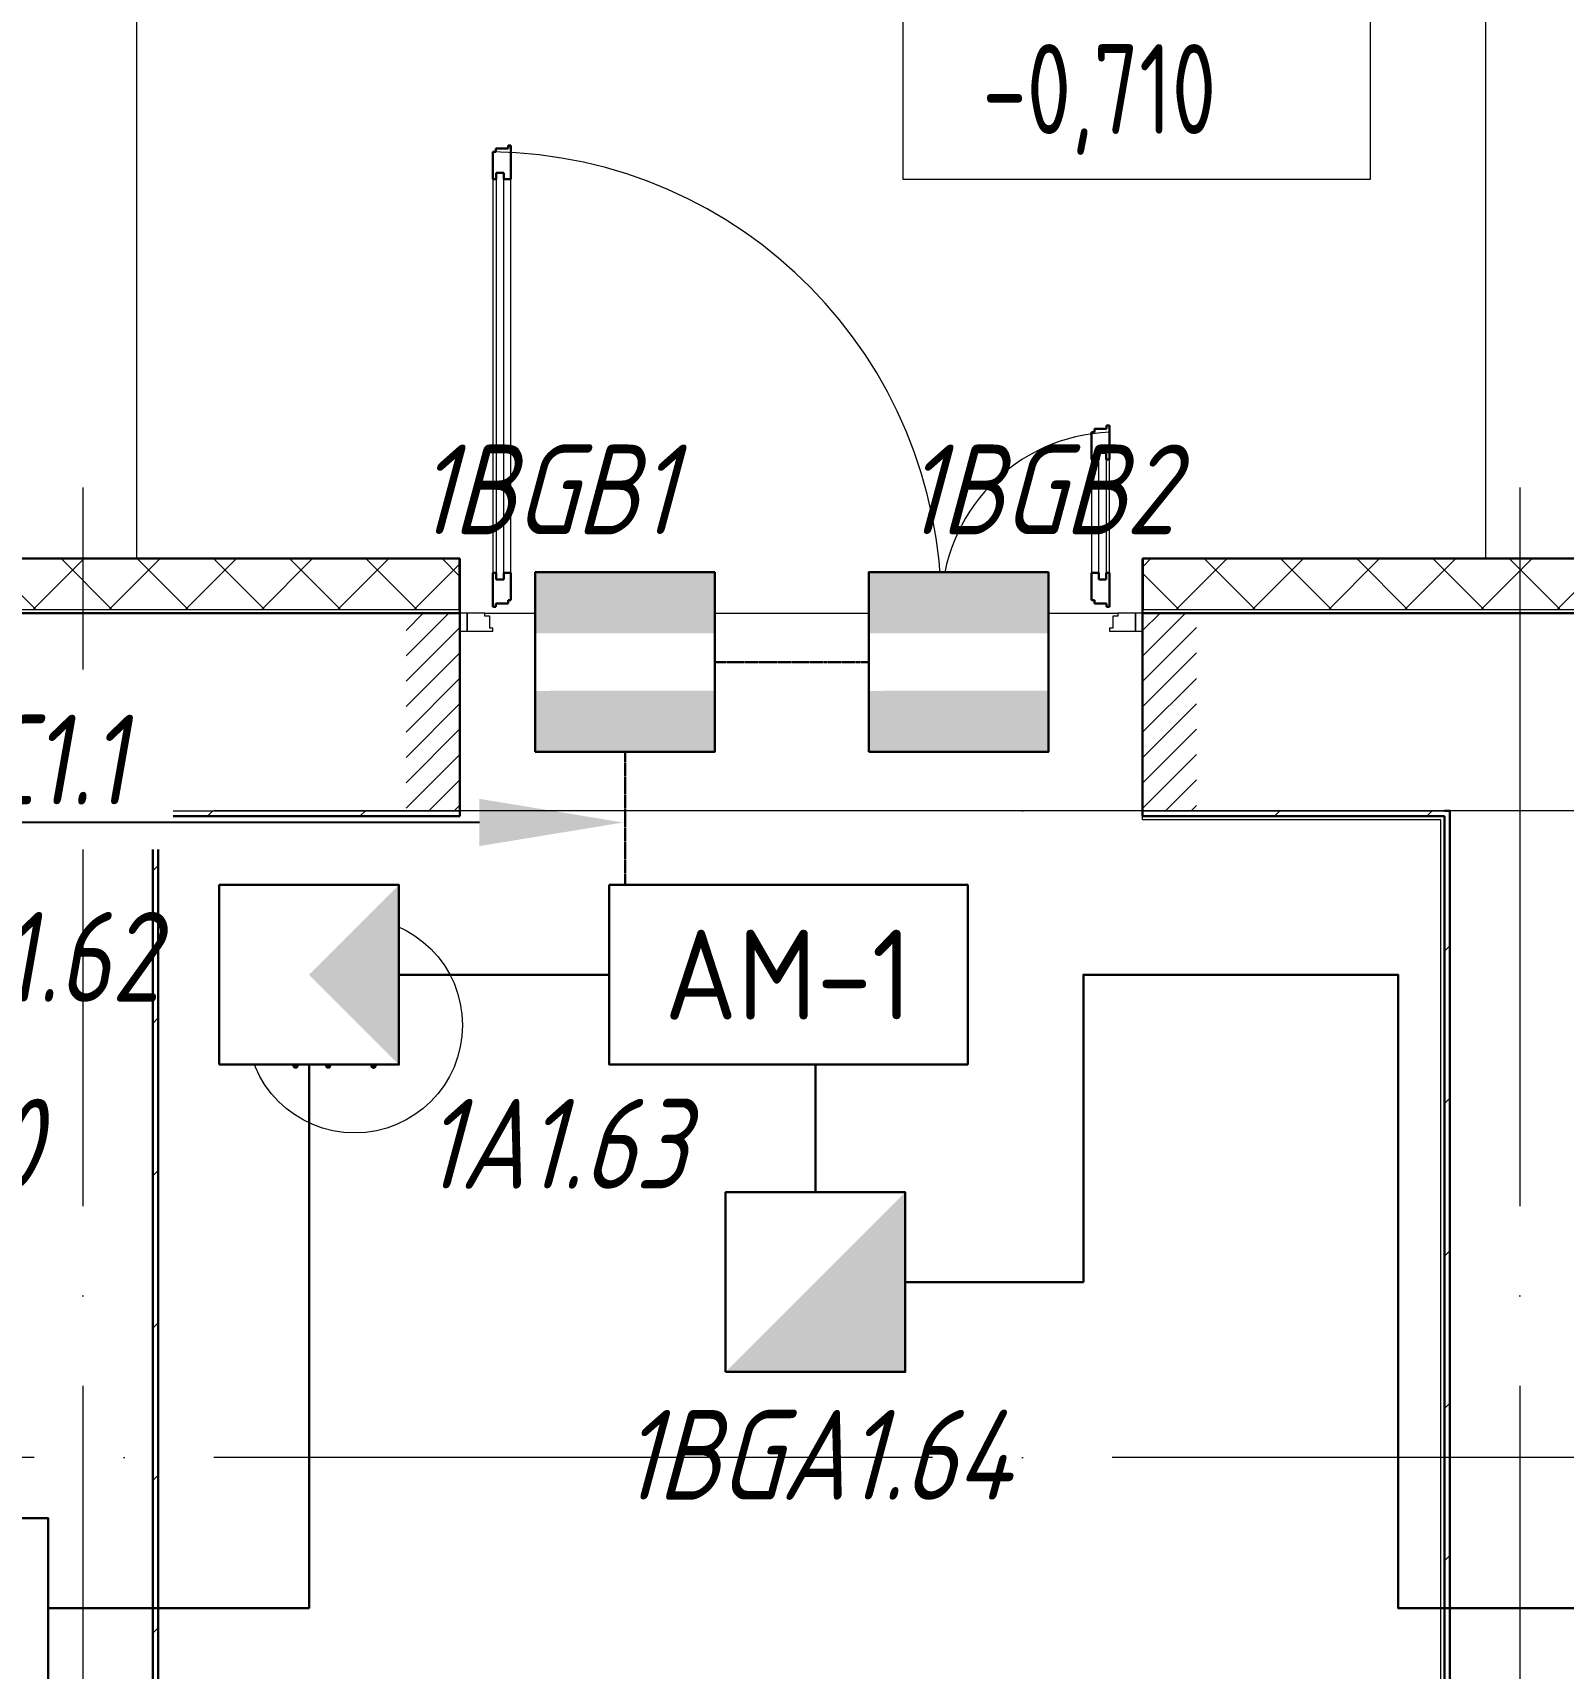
# Model space of a CAD drawing. Header units: millimetres. Extents: x -259793 to 1187961, y -549744 to 43070.
# Drawn here: x -45595 to -41335, y -5930 to -1378 of the extents above; entities that cross this region are included whole.
import ezdxf
from ezdxf import colors
from ezdxf.entities.mleader import LeaderData, LeaderLine
from ezdxf.enums import TextEntityAlignment as Align
from ezdxf.math import Vec2, Vec3

# ---------------------------------------------------------------- set-up
doc = ezdxf.new("R2010")
doc.units = ezdxf.units.MM
for name, pattern in [('ADSK_Линия сетки', [25, 20, -2.5, 0, -2.5]), ('ADSK_Штриховая_ш2 п1_5', [4.5, 3, -1.5]), ('штриховаяX2', [1.5, 1, -0.5])]:
    doc.linetypes.add(name, pattern=pattern)
for name, color, linetype, lineweight in [('RC-Выноски', 7, 'Continuous', 0), ('RC-Извещатели_охранные', 5, 'Continuous', 30), ('RC-Линии_связи-Адресные', 5, 'Continuous', 30), ('RC-Прочее_оборудование', 5, 'Continuous', 30), ('Аннотация', 7, 'Continuous', 18), ('Двери', 252, 'Continuous', 9), ('лс', 5, 'Continuous', 30), ('Марки помещений', 252, 'Continuous', 20), ('Ограждение', 252, 'Continuous', 9), ('Оси', 252, 'Continuous', 9), ('Отметки', 7, 'Continuous', 9), ('Перекрытие', 252, 'Continuous', 18), ('Стены внутренние', 7, 'Continuous', 18), ('Стены наружные', 7, 'Continuous', 18), ('Стены штриховка', 7, 'Continuous', 9)]:
    doc.layers.add(name, color=color, linetype=linetype, lineweight=lineweight)
doc.layers.add('RC-Позиционные_обозначения', color=7, linetype='Continuous')
doc.layers.add('Двери открывание', color=7, linetype='Continuous', lineweight=9, true_color=0xc0c0c0)
doc.styles.add('GOST Common_3', font='', dxfattribs={"height": 3.5})
doc.styles.add('ISOCPEUR', font='isocpeur.ttf', dxfattribs={"width": 0.9, "height": 350})
doc.styles.add('RubezhCAD', font='', dxfattribs={"oblique": 10})
doc.styles.get("Standard").update_dxf_attribs({"font": ''})
doc.styles.get('GOST Common_3').set_extended_font_data('GOST 2.304 type A')
doc.styles.get('RubezhCAD').set_extended_font_data('GOST type A')
doc.styles.get('Standard').set_extended_font_data('GOST type B')

# ---------------------------------------------------------------- blocks, each defined once
blk = doc.blocks.new('RC-UGO-IOM-02')
at = {"layer": 'RC-Извещатели_охранные'}
blk.add_point((0, 0), dxfattribs=at)
blk.add_attdef('PSTN', text='', height=2.5, dxfattribs=at).set_placement((0.977, 2.603), align=Align.BOTTOM_LEFT)
blk.add_wipeout([(2.5, -2.5), (2.5, 2.5), (-2.5, 2.5), (-2.5, -2.5)]).dxf.layer = 'RC-Извещатели_охранные'
blk.add_wipeout([(-2.5, -2.5), (-2.5, 2.5), (2.5, 2.5), (2.5, -2.5)]).dxf.layer = 'RC-Извещатели_охранные'
h = blk.add_hatch(color=256, dxfattribs=at)
h.dxf.hatch_style = 1
h.paths.add_polyline_path([(2.5, 0.8), (2.5, 2.506), (-2.5, 2.499), (-2.5, 0.8)])
h = blk.add_hatch(color=256, dxfattribs=at)
h.dxf.hatch_style = 1
h.paths.add_polyline_path([(2.5, -2.5), (2.5, -0.794), (-2.5, -0.801), (-2.5, -2.5)])
blk.add_lwpolyline([(-2.5, -2.5), (2.5, -2.5), (2.5, 2.5), (-2.5, 2.5)], close=True, dxfattribs=at)
blk = doc.blocks.new('RC-UGO-AM-01')
at = {"layer": 'RC-Прочее_оборудование'}
blk.add_point((0, 0), dxfattribs=at)
blk.add_attdef('PSTN', text='', height=2.5, dxfattribs=at).set_placement((2.323, 2.403), align=Align.BOTTOM_LEFT)
blk.add_wipeout([(4.993, 2.499), (4.993, -2.499), (-4.993, -2.499), (-4.987, 2.499)]).dxf.layer = 'RC-Прочее_оборудование'
blk.add_wipeout([(-4.993, -2.499), (-4.993, 2.499), (4.993, 2.499), (4.993, -2.499)]).dxf.layer = 'RC-Прочее_оборудование'
blk.add_lwpolyline([(-4.993, 2.499), (4.993, 2.499), (4.993, -2.499), (-4.993, -2.499), (-4.993, 2.499)], close=True, dxfattribs=at)
blk.add_lwpolyline([(-4.993, 2.499), (-4.987, 2.499)], dxfattribs=at)
blk.add_lwpolyline([(-4.993, 2.499), (-4.987, 2.499)], dxfattribs=at)
at = {"layer": 'RC-Прочее_оборудование', "ltscale": 100, "style": 'ISOCPEUR', "width": 0.9}
blk.add_text('АМ-1', height=2.5, dxfattribs=at).set_placement((0, 0), align=Align.MIDDLE)
blk = doc.blocks.new('RC-UGO-IZ-01')
at = {"layer": 'RC-Прочее_оборудование'}
blk.add_point((2.5, 0), dxfattribs=at)
blk.add_attdef('PSTN', text='', height=2.5, dxfattribs=at).set_placement((5.664, 2.581), align=Align.BOTTOM_CENTER)
blk.add_wipeout([(2.493, -2.499), (-2.493, -2.499), (-2.493, 2.499), (2.493, 2.499)]).dxf.layer = 'RC-Прочее_оборудование'
blk.add_wipeout([(-2.493, -2.499), (-2.493, 2.499), (2.493, 2.499), (2.493, -2.499)]).dxf.layer = 'RC-Прочее_оборудование'
blk.add_lwpolyline([(-2.493, 2.499), (2.493, 2.499), (2.493, -2.499), (-2.493, -2.499), (-2.493, 2.499)], close=True, dxfattribs=at)
blk.add_lwpolyline([(-2.493, 2.499), (-2.487, 2.499)], dxfattribs=at)
blk.add_lwpolyline([(-2.493, 2.499), (-2.487, 2.499)], dxfattribs=at)
at = {"layer": 'RC-Прочее_оборудование', "ltscale": 100, "style": 'ISOCPEUR', "width": 0.9}
blk.add_text('ИЗ', height=2.5, dxfattribs=at).set_placement((0.145, -0.085), align=Align.MIDDLE)
blk = doc.blocks.new('RC-UGO-IOPPA-01')
at = {"layer": 'RC-Извещатели_охранные'}
blk.add_attdef('PSTN', text='', height=2.5, dxfattribs=at).set_placement((0.977, 2.603), align=Align.BOTTOM_LEFT)
blk.add_wipeout([(2.5, -2.5), (2.5, 2.5), (-2.5, 2.5), (-2.5, -2.5)]).dxf.layer = 'RC-Извещатели_охранные'
blk.add_wipeout([(-2.5, -2.5), (-2.5, 2.5), (2.5, 2.5), (2.5, -2.5)]).dxf.layer = 'RC-Извещатели_охранные'
h = blk.add_hatch(color=256, dxfattribs=at)
h.dxf.hatch_style = 1
h.paths.add_polyline_path([(2.5, -2.5), (2.5, 2.5), (0, 0)])
blk.add_lwpolyline([(-2.5, -2.5), (2.5, -2.5), (2.5, 2.5), (-2.5, 2.5)], close=True, dxfattribs=at)
blk = doc.blocks.new('RC-UGO-IOZ-02')
at = {"layer": 'RC-Извещатели_охранные'}
blk.add_attdef('PSTN', text='', height=2.5, dxfattribs=at).set_placement((0.977, 2.603), align=Align.BOTTOM_LEFT)
blk.add_wipeout([(2.5, -2.5), (2.5, 2.5), (-2.5, 2.5), (-2.5, -2.5)]).dxf.layer = 'RC-Извещатели_охранные'
blk.add_wipeout([(-2.5, -2.5), (-2.5, 2.5), (2.5, 2.5), (2.5, -2.5)]).dxf.layer = 'RC-Извещатели_охранные'
h = blk.add_hatch(color=256, dxfattribs=at)
h.dxf.hatch_style = 1
h.paths.add_polyline_path([(2.5, -2.5), (2.5, 2.5), (0, 0), (-2.5, -2.5)])
blk.add_lwpolyline([(-2.5, -2.5), (2.5, -2.5), (2.5, 2.5), (-2.5, 2.5)], close=True, dxfattribs=at)
blk = doc.blocks.new('1 этаж')
at = {"layer": 'Двери', "lineweight": 18, "true_color": 0x636466}
h = blk.add_hatch(dxfattribs=at)
h.set_pattern_fill('FP_2', color=251, style=0, pattern_type=2)
h.set_pattern_definition([(45, (-43580.8, -3268.73), (-35.3553, 35.3553), [])])
h.paths.add_polyline_path([(-44405.8, -3543.7), (-44405.8, -2993.7), (-44555.8, -2993.7), (-44555.8, -3543.7)])
h.paths.add_polyline_path([(-42355.8, -3543.7), (-42355.8, -2993.7), (-42505.8, -2993.7), (-42505.8, -3543.7), (-42370.6, -3543.7)])
at = {"layer": 'Аннотация', "color": 251, "lineweight": 20, "true_color": 0x636466}
for p, q in [((-43172, -1786.4), (-43172, -1286.4)), ((-41872, -1286.4), (-41872, -1786.4)), ((-41872, -1786.4), (-43172, -1786.4))]:
    blk.add_line(p, q, dxfattribs=at)
at = {"layer": 'Двери', "color": 251, "lineweight": 30, "true_color": 0x636466}
for p, q in [((-44305.8, -1709.7), (-44313.8, -1709.7)), ((-44313.8, -1709.7), (-44313.8, -1785.7)), ((-44271.8, -1700.7), (-44305.8, -1700.7)), ((-44305.8, -1700.7), (-44305.8, -1709.7)), ((-44263.8, -1691.7), (-44271.8, -1691.7)), ((-44271.8, -1691.7), (-44271.8, -1700.7)), ((-44263.8, -1785.7), (-44263.8, -1691.7)), ((-44304.8, -1767.7), (-44304.8, -1785.7)), ((-44283.8, -1767.7), (-44304.8, -1767.7)), ((-44283.8, -1785.7), (-44283.8, -1767.7)), ((-44304.8, -1785.7), (-44313.8, -1785.7)), ((-44263.8, -1785.7), (-44283.8, -1785.7)), ((-42639.8, -2489.7), (-42647.8, -2489.7)), ((-42647.8, -2489.7), (-42647.8, -2565.7)), ((-42605.8, -2480.7), (-42639.8, -2480.7)), ((-42639.8, -2480.7), (-42639.8, -2489.7)), ((-42597.8, -2471.7), (-42605.8, -2471.7)), ((-42605.8, -2471.7), (-42605.8, -2480.7)), ((-42597.8, -2565.7), (-42597.8, -2471.7)), ((-42627.8, -2565.7), (-42627.8, -2547.7)), ((-42627.8, -2547.7), (-42606.8, -2547.7)), ((-42606.8, -2547.7), (-42606.8, -2565.7)), ((-42647.8, -2565.7), (-42627.8, -2565.7)), ((-42606.8, -2565.7), (-42597.8, -2565.7)), ((-44313.8, -2881.7), (-44313.8, -2975.7)), ((-44304.8, -2881.7), (-44313.8, -2881.7)), ((-44304.8, -2899.7), (-44304.8, -2881.7)), ((-44283.8, -2899.7), (-44304.8, -2899.7)), ((-44283.8, -2881.7), (-44283.8, -2899.7)), ((-44263.8, -2881.7), (-44283.8, -2881.7)), ((-44263.8, -2957.7), (-44263.8, -2881.7)), ((-42647.8, -2881.7), (-42647.8, -2957.7)), ((-42647.8, -2881.7), (-42627.8, -2881.7)), ((-42627.8, -2881.7), (-42627.8, -2899.7)), ((-42627.8, -2899.7), (-42606.8, -2899.7)), ((-42606.8, -2881.7), (-42597.8, -2881.7)), ((-42606.8, -2899.7), (-42606.8, -2881.7)), ((-42597.8, -2975.7), (-42597.8, -2881.7)), ((-44271.8, -2966.7), (-44271.8, -2957.7)), ((-44271.8, -2957.7), (-44263.8, -2957.7)), ((-42647.8, -2957.7), (-42639.8, -2957.7)), ((-42639.8, -2957.7), (-42639.8, -2966.7)), ((-44313.8, -2975.7), (-44305.8, -2975.7)), ((-44305.8, -2975.7), (-44305.8, -2966.7)), ((-44305.8, -2966.7), (-44271.8, -2966.7)), ((-42639.8, -2966.7), (-42605.8, -2966.7)), ((-42605.8, -2966.7), (-42605.8, -2975.7)), ((-42605.8, -2975.7), (-42597.8, -2975.7))]:
    blk.add_line(p, q, dxfattribs=at)
at = {"layer": 'Двери', "color": 251, "true_color": 0x636466}
for p, q in [((-44304.8, -1767.7), (-44304.8, -2899.7)), ((-44283.8, -1767.7), (-44304.8, -1767.7)), ((-44283.8, -2899.7), (-44283.8, -1767.7)), ((-44313.8, -1785.7), (-44313.8, -2881.7)), ((-44263.8, -2881.7), (-44263.8, -1785.7)), ((-42627.8, -2899.7), (-42627.8, -2547.7)), ((-42627.8, -2547.7), (-42606.8, -2547.7)), ((-42606.8, -2547.7), (-42606.8, -2899.7)), ((-42647.8, -2565.7), (-42647.8, -2881.7)), ((-42597.8, -2881.7), (-42597.8, -2565.7)), ((-44304.8, -2899.7), (-44283.8, -2899.7)), ((-42606.8, -2899.7), (-42627.8, -2899.7)), ((-44405.8, -2993.7), (-44405.8, -3043.7)), ((-44385.8, -2993.7), (-44405.8, -2993.7)), ((-44385.8, -3043.7), (-44385.8, -2993.7)), ((-44336.8, -2993.7), (-44385.8, -2993.7)), ((-44385.8, -2993.7), (-44385.8, -3043.7)), ((-44336.8, -3001.7), (-44336.8, -2993.7)), ((-44322.8, -3001.7), (-44336.8, -3001.7)), ((-44322.8, -3035.7), (-44322.8, -3001.7)), ((-42574.8, -3001.7), (-42588.8, -3001.7)), ((-42588.8, -3001.7), (-42588.8, -3035.7)), ((-42574.8, -2993.7), (-42574.8, -3001.7)), ((-42525.8, -2993.7), (-42574.8, -2993.7)), ((-42505.8, -2993.7), (-42525.8, -2993.7)), ((-42525.8, -2993.7), (-42525.8, -3043.7)), ((-42525.8, -3043.7), (-42525.8, -2993.7)), ((-42505.8, -3043.7), (-42505.8, -2993.7)), ((-44405.8, -3043.7), (-44385.8, -3043.7)), ((-44385.8, -3043.7), (-44313.8, -3043.7)), ((-44313.8, -3035.7), (-44322.8, -3035.7)), ((-44313.8, -3043.7), (-44313.8, -3035.7)), ((-42588.8, -3035.7), (-42597.8, -3035.7)), ((-42597.8, -3035.7), (-42597.8, -3043.7)), ((-42597.8, -3043.7), (-42525.8, -3043.7)), ((-42525.8, -3043.7), (-42505.8, -3043.7))]:
    blk.add_line(p, q, dxfattribs=at)
at = {"layer": 'Двери', "color": 251, "linetype": 'ADSK_Штриховая_ш2 п1_5', "true_color": 0x636466}
for p, q in [((-44405.8, -2993.7), (-44555.8, -2993.7)), ((-44405.8, -3543.7), (-44405.8, -2993.7)), ((-42355.8, -2993.7), (-42505.8, -2993.7)), ((-42505.8, -2993.7), (-42505.8, -3543.7)), ((-44555.8, -3543.7), (-44405.8, -3543.7)), ((-42505.8, -3543.7), (-42355.8, -3543.7))]:
    blk.add_line(p, q, dxfattribs=at)
at = {"layer": 'Двери открывание', "color": 251, "true_color": 0x636466}
for centre, radius, start, end in [((-44331.8, -2975.7), 1266, 0, 89.1853), ((-42579.8, -2975.7), 486, 92.1226, 180)]:
    blk.add_arc(centre, radius, start, end, dxfattribs=at)
at = {"layer": 'Марки помещений', "color": 251, "true_color": 0x636466}
blk.add_circle((-44698.7, -4140.4), 300, dxfattribs=at)
at = {"layer": 'Ограждение', "color": 251, "true_color": 0x636466}
for p, q in [((-42505.8, -3568.7), (-42505.8, -3558.7)), ((-41675.8, -3568.7), (-42505.8, -3568.7)), ((-41675.8, -7565.4), (-41675.8, -3568.7))]:
    blk.add_line(p, q, dxfattribs=at)
at = {"layer": 'Оси', "color": 251, "linetype": 'ADSK_Линия сетки', "ltscale": 100, "true_color": 0x636466}
for p, q in [((-45455.8, -2643.7), (-45455.8, -33769.9)), ((-41455.8, -2643.7), (-41455.8, -33769.9)), ((4411.5, -3543.7), (-72528.1, -3543.7)), ((4411.5, -5343.7), (-72528.1, -5343.7))]:
    blk.add_line(p, q, dxfattribs=at)
at = {"layer": 'Отметки', "color": 251, "lineweight": 20, "true_color": 0x636466}
blk.add_line((-42482.6, -1786.4), (-42522, -1786.4), dxfattribs=at)
at = {"layer": 'Перекрытие', "color": 251, "ltscale": 100, "true_color": 0x636466}
for p, q in [((-45305.8, -891.7), (-45305.8, -2841.7)), ((-41550.8, -2841.7), (-41550.8, -891.7)), ((-44336.8, -2993.7), (-42574.8, -2993.7)), ((-42505.8, -3543.7), (-44405.8, -3543.7))]:
    blk.add_line(p, q, dxfattribs=at)
at = {"layer": 'Стены внутренние', "color": 251, "lineweight": 30, "true_color": 0x636466}
for p, q in [((-44405.8, -2841.7), (-45962.8, -2841.7)), ((-44405.8, -2983.7), (-44405.8, -2841.7)), ((-40948.8, -2841.7), (-42505.8, -2841.7)), ((-42505.8, -2841.7), (-42505.8, -2983.7)), ((-44405.8, -2993.7), (-45810.8, -2993.7)), ((-44405.8, -3543.7), (-44405.8, -2993.7)), ((-42505.8, -2993.7), (-42505.8, -3543.7)), ((-41665.8, -3543.7), (-41650.8, -3543.7))]:
    blk.add_line(p, q, dxfattribs=at)
at = {"layer": 'Стены внутренние', "color": 251, "linetype": 'Continuous', "lineweight": 9, "true_color": 0x636466}
for p, q in [((-45586.4, -2983.7), (-45726.4, -2843.7)), ((-45594, -2983.7), (-45454, -2843.7)), ((-45374.3, -2983.7), (-45514.3, -2843.7)), ((-45381.9, -2983.7), (-45241.9, -2843.7)), ((-45162.1, -2983.7), (-45302.1, -2843.7)), ((-45169.8, -2983.7), (-45029.8, -2843.7)), ((-44950, -2983.7), (-45090, -2843.7)), ((-44957.6, -2983.7), (-44817.6, -2843.7)), ((-44905.5, -2843.7), (-44906.7, -2841.7)), ((-44737.9, -2983.7), (-44877.9, -2843.7)), ((-44745.5, -2983.7), (-44605.5, -2843.7)), ((-44525.7, -2983.7), (-44665.7, -2843.7)), ((-44533.4, -2983.7), (-44407.8, -2858.2)), ((-44407.8, -2889.5), (-44453.6, -2843.7)), ((-44407.8, -2850.4), (-44405.8, -2850.4)), ((-42503.8, -2863.4), (-42484.2, -2843.7)), ((-42441.9, -2843.7), (-42443, -2841.7)), ((-42412, -2983.7), (-42272, -2843.7)), ((-42192.3, -2983.7), (-42332.3, -2843.7)), ((-42199.9, -2983.7), (-42059.9, -2843.7)), ((-41980.1, -2983.7), (-42120.1, -2843.7)), ((-41987.8, -2983.7), (-41847.8, -2843.7)), ((-41768, -2983.7), (-41908, -2843.7)), ((-41854.3, -2841.7), (-41855.4, -2843.7)), ((-41775.6, -2983.7), (-41635.6, -2843.7)), ((-41555.9, -2983.7), (-41695.9, -2843.7)), ((-41563.5, -2983.7), (-41423.5, -2843.7)), ((-41343.8, -2983.7), (-41483.8, -2843.7)), ((-41351.4, -2983.7), (-41211.4, -2843.7)), ((-42404.4, -2983.7), (-42503.8, -2884.3))]:
    blk.add_line(p, q, dxfattribs=at)
at = {"layer": 'Стены внутренние', "color": 251, "true_color": 0x636466}
for p, q in [((-45260.8, -3543.7), (-44405.8, -3543.7)), ((-42505.8, -3543.7), (-41665.8, -3543.7))]:
    blk.add_line(p, q, dxfattribs=at)
at = {"layer": 'Стены наружные', "color": 251, "lineweight": 30, "true_color": 0x636466}
for p, q in [((-44405.8, -2993.7), (-44405.8, -2983.7)), ((-42505.8, -2983.7), (-42505.8, -2993.7)), ((-42505.8, -2993.7), (-41090.8, -2993.7)), ((-45260.8, -3543.7), (-45260.8, -10858.7)), ((-44405.8, -3558.7), (-44405.8, -3543.7)), ((-42505.8, -3543.7), (-42505.8, -3558.7)), ((-41650.8, -10858.7), (-41650.8, -3543.7)), ((-45245.8, -3558.7), (-44405.8, -3558.7)), ((-45245.8, -10723.7), (-45245.8, -3558.7)), ((-42505.8, -3558.7), (-41665.8, -3558.7)), ((-41665.8, -3558.7), (-41665.8, -10723.7))]:
    blk.add_line(p, q, dxfattribs=at)
at = {"layer": 'Стены наружные', "color": 251, "linetype": 'Continuous', "lineweight": 9, "true_color": 0x636466}
for p, q in [((-45108.4, -3558.7), (-45093.4, -3543.7)), ((-44684.1, -3558.7), (-44669.1, -3543.7)), ((-42138.5, -3558.7), (-42123.5, -3543.7)), ((-41714.3, -3558.7), (-41699.3, -3543.7)), ((-45260.8, -3711.2), (-45245.8, -3696.2)), ((-41665.8, -3934.5), (-41650.8, -3919.5)), ((-45260.8, -4135.4), (-45245.8, -4120.4)), ((-41665.8, -4358.8), (-41650.8, -4343.8)), ((-45260.8, -4559.7), (-45245.8, -4544.7)), ((-41665.8, -4783.1), (-41650.8, -4768.1)), ((-45260.8, -4984), (-45245.8, -4969)), ((-41665.8, -5207.3), (-41650.8, -5192.3)), ((-45260.8, -5408.2), (-45245.8, -5393.2)), ((-41665.8, -5631.6), (-41650.8, -5616.6)), ((-45260.8, -5832.5), (-45245.8, -5817.5))]:
    blk.add_line(p, q, dxfattribs=at)
at = {"layer": 'Стены штриховка', "color": 251, "true_color": 0x636466}
for p, q in [((-44407.8, -2843.7), (-45962.8, -2843.7)), ((-44407.8, -2983.7), (-44407.8, -2843.7)), ((-40948.8, -2843.7), (-42503.8, -2843.7)), ((-42503.8, -2843.7), (-42503.8, -2983.7)), ((-45810.8, -2983.7), (-44405.8, -2983.7)), ((-42505.8, -2983.7), (-41100.8, -2983.7))]:
    blk.add_line(p, q, dxfattribs=at)
at = {"layer": 'Марки помещений', "color": 251, "true_color": 0x636466, "style": 'GOST Common_3', "width": 0.9}
blk.add_text('114', height=250, dxfattribs=at).set_placement((-44918.7, -4262.6))
at = {"layer": 'Отметки', "color": 251, "true_color": 0x636466, "style": 'GOST Common_3', "width": 0.9}
blk.add_text('-0,710', height=250, dxfattribs=at).set_placement((-42951.8, -1659.7))

msp = doc.modelspace()

# ---------------------------------------------------------------- block references
msp.add_blockref('1 этаж', (0, 0))

# ---------------------------------------------------------------- next in the draw order: block references
at = {"layer": 'RC-Извещатели_охранные', "color": 1, "ltscale": 0.01}
ref = msp.add_blockref('RC-UGO-IOM-02', (-43946.34394, -3129.73539), dxfattribs=dict(at, xscale=100, yscale=100, zscale=100))
ref.add_attrib('PSTN', '1BGB1', dxfattribs={"layer": 'RC-Позиционные_обозначения', "height": 250, "style": 'RubezhCAD', "oblique": 15}).set_placement((-44168.53777, -2849.12172), align=Align.BOTTOM_CENTER)
ref = msp.add_blockref('RC-UGO-IOM-02', (-43017.93507, -3129.73539), dxfattribs=dict(at, xscale=100, yscale=100, zscale=100))
ref.add_attrib('PSTN', '1BGB2', dxfattribs={"layer": 'RC-Позиционные_обозначения', "height": 250, "style": 'RubezhCAD', "oblique": 15}).set_placement((-42792.02911, -2849.12172), align=Align.BOTTOM_CENTER)
ref = msp.add_blockref('RC-UGO-IOM-02', (-46286.50828, -4991.1787), dxfattribs=dict(at, xscale=100, yscale=100, zscale=100))
ref.add_attrib('PSTN', '1BGB1.60', dxfattribs={"layer": 'RC-Позиционные_обозначения', "height": 250, "style": 'RubezhCAD', "oblique": 15}).set_placement((-46108.60895, -4670.2134), align=Align.BOTTOM_CENTER)
at = {"layer": 'RC-Прочее_оборудование', "color": 1, "ltscale": 0.01}
ref = msp.add_blockref('RC-UGO-AM-01', (-43491.57046, -3999.86529), dxfattribs=dict(at, xscale=100, yscale=100, zscale=100))
ref.add_attrib('PSTN', '1A1.63', (-44507.30397, -4595.43396), dxfattribs={"layer": 'RC-Позиционные_обозначения', "height": 250, "style": 'RubezhCAD', "oblique": 15})
ref = msp.add_blockref('RC-UGO-IZ-01', (-45801.09184, -5762.76893), dxfattribs=dict(at, xscale=100, yscale=100, zscale=100))
ref.add_attrib('PSTN', '1A1.61', (-45727.73168, -6379.60533), dxfattribs={"layer": 'RC-Позиционные_обозначения', "height": 250, "style": 'RubezhCAD', "oblique": 15})
ref = msp.add_blockref('RC-UGO-IZ-01', (-41018.25621, -5762.76893), dxfattribs=dict(at, xscale=100, yscale=100, zscale=100))
ref.add_attrib('PSTN', '1A1.65', (-41628.90744, -6379.60533), dxfattribs={"layer": 'RC-Позиционные_обозначения', "height": 250, "style": 'RubezhCAD', "oblique": 15})

# ---------------------------------------------------------------- next in the draw order: linework, layer by layer
at = {"layer": 'RC-Линии_связи-Адресные'}
msp.add_line((-44575.85859, -3999.86529), (-43990.85561, -3999.86529), dxfattribs=at)
at = {"layer": 'лс', "linetype": 'штриховаяX2', "ltscale": 2}
for points in [[(-43696.34394, -3129.73539), (-43267.93507, -3129.73539)], [(-43946.34394, -3379.73539), (-43946.34394, -3749.93277)]]:
    msp.add_lwpolyline(points, dxfattribs=at)
at = {"layer": 'лс'}
for points in [[(-42670.51481, -4855.52664), (-42670.51481, -3999.86529), (-41794.60717, -3999.86529), (-41794.60717, -5762.76893), (-41262.80155, -5762.76893)], [(-44825.85859, -4249.86529), (-44825.85859, -5762.76893), (-45551.09184, -5762.76893)]]:
    msp.add_lwpolyline(points, dxfattribs=at)

# ---------------------------------------------------------------- next in the draw order: block references
at = {"layer": 'RC-Извещатели_охранные', "color": 1, "ltscale": 0.01}
ref = msp.add_blockref('RC-UGO-IOZ-02', (-43416.215, -4855.52664), dxfattribs=dict(at, xscale=100, yscale=100, zscale=100))
ref.add_attrib('PSTN', '1BGA1.64', dxfattribs={"layer": 'RC-Позиционные_обозначения', "height": 250, "style": 'RubezhCAD', "oblique": 15}).set_placement((-43416.215, -5536.24543), align=Align.BOTTOM_CENTER)

# ---------------------------------------------------------------- next in the draw order: linework, layer by layer
at = {"layer": 'RC-Линии_связи-Адресные'}
for p, q in [((-43416.215, -4605.52664), (-43416.215, -4249.79781)), ((-43166.215, -4855.52664), (-42670.51481, -4855.52664))]:
    msp.add_line(p, q, dxfattribs=at)

# ---------------------------------------------------------------- next in the draw order: block references
at = {"layer": 'RC-Извещатели_охранные'}
ref = msp.add_blockref('RC-UGO-IOPPA-01', (-44825.85859, -3999.86529), dxfattribs=dict(at, xscale=100, yscale=100, zscale=100))
ref.add_attrib('PSTN', '1BGL1.62', dxfattribs={"layer": 'RC-Позиционные_обозначения', "height": 250, "style": 'RubezhCAD', "oblique": 10}).set_placement((-45755.09093, -4150.23823), align=Align.BOTTOM_CENTER)

# ---------------------------------------------------------------- next in the draw order: leaders
at = {"layer": 'RC-Выноски', "ltscale": 0.01}
ml = msp.add_multileader_mtext('Standard', dxfattribs=at)
ml.set_content('ШС1.1', color=256, style='RubezhCAD')
ml.set_leader_properties()
ml.build(insert=Vec2(0, 0))
ml.multileader.update_dxf_attribs({"has_text_frame": 1, "text_left_attachment_type": 6, "text_right_attachment_type": 6, "dogleg_length": 2, "arrow_head_size": 400, "scale": 100})
ctx = ml.context
ctx.base_point, ctx.scale, ctx.char_height, ctx.arrow_head_size, ctx.landing_gap_size, ctx.plane_origin = Vec3(-46088.87668, -3576.22525), 100, 250, 400, 100, Vec3(-330777.52824, -48112.9408)
ctx.left_attachment, ctx.right_attachment, ctx.text_align_type = 6, 6, 2
notes = []
notes.append((ctx, [(1, (1, 1, 0), (-45029.28462, -3576.22525), (-1, 0), 200, [(0, [(-43951.38533, -3576.22525)], 0, [])])]))
ctx.mtext.insert, ctx.mtext.alignment, ctx.mtext.flow_direction = Vec3(-45329.28462, -3276.22525), 3, 5
ctx.mtext.has_bg_fill, ctx.mtext.bg_color, ctx.mtext.bg_scale_factor, ctx.mtext.bg_transparency, ctx.mtext.use_window_bg_color = 1, -1027028792, 1.5, 0, 1
for ctx, leaders in notes:
    for number, flags, end, landing, length, lines in leaders:
        leader = LeaderData()
        leader.index, (leader.has_last_leader_line, leader.has_dogleg_vector, leader.attachment_direction) = number, flags
        leader.last_leader_point, leader.dogleg_vector, leader.dogleg_length = Vec3(end), Vec3(landing), length
        for number, points, colour, breaks in lines:
            line = LeaderLine()
            line.index, line.vertices, line.color, line.breaks = number, Vec3.list(points), colors.encode_raw_color(colour), breaks
            leader.lines.append(line)
        ctx.leaders.append(leader)

doc.saveas('drawing.dxf')
